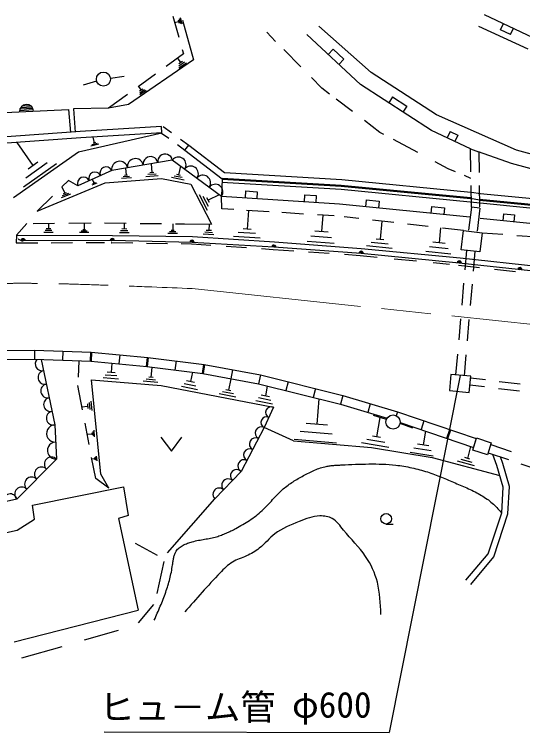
# Model space of a CAD drawing. Units: millimetres, scale not verified. Extents: x 40000 to 680000, y 20000 to 380000.
# Drawn here: x 121106 to 157144, y 254324 to 305215 of the extents above; entities that cross this region are included whole.
import ezdxf
from ezdxf.enums import TextEntityAlignment as Align

# ---------------------------------------------------------------- set-up
doc = ezdxf.new("R2010")
doc.units = ezdxf.units.MM
doc.header["$LTSCALE"] = 1000
doc.linetypes.add('CHAIN', pattern=[18.5, 12, -1.5, 3.5, -1.5])
for name, color, linetype, lineweight in [('M-BGD', 7, 'Continuous', 25), ('M-BMK', 2, 'CHAIN', 13), ('M-STR-STR3', 7, 'Continuous', 25), ('M-TTL-FRAM', 2, 'Continuous', 50)]:
    doc.layers.add(name, color=color, linetype=linetype, lineweight=lineweight)
doc.styles.add('ＭＳ ゴシック', font='')
doc.styles.get('ＭＳ ゴシック').set_extended_font_data('MS Gothic')

msp = doc.modelspace()

# ---------------------------------------------------------------- linework, layer by layer
at = {"layer": 'M-BGD'}
for p, q in [((132346, 305085), (132757, 303607)), ((132792, 304913), (132892, 304563)), ((132872, 304993), (132992, 304533)), ((154407, 305215), (157875, 303580)), ((132472, 304633), (132752, 304713)), ((132712, 304823), (132782, 304593)), ((133021, 304814), (133798, 301995)), ((146414, 301096), (142692, 304380)), ((157532, 302749), (154041, 304353)), ((155581, 304109), (155794, 304561)), ((139633, 303303), (138997, 303947)), ((156274, 303782), (155581, 304109)), ((156274, 303782), (156488, 304234)), ((145641, 300250), (141842, 303789)), ((133089, 302412), (131867, 301528)), ((133000, 302735), (133089, 302412)), ((141428, 301486), (140215, 302714)), ((143703, 302739), (143362, 302374)), ((143703, 302739), (144462, 302032)), ((133798, 301995), (129196, 298826)), ((132672, 302113), (132892, 301793)), ((133022, 301883), (132762, 301703)), ((133162, 301823), (132772, 301553)), ((144462, 302032), (144122, 301666)), ((133302, 301763), (132772, 301403)), ((127911, 300694), (128901, 300830)), ((131108, 300980), (129877, 300090)), ((151039, 298097), (146414, 301096)), ((126940, 300478), (125989, 300192)), ((142905, 299990), (142167, 300737)), ((129912, 300113), (130102, 299843)), ((130212, 299913), (129982, 299763)), ((130332, 299863), (129992, 299633)), ((130452, 299813), (130002, 299503)), ((143458, 299569), (142905, 299990)), ((150673, 296990), (145641, 300250)), ((129118, 299541), (127783, 298576)), ((147926, 299366), (147654, 298946)), ((147926, 299366), (148932, 298714)), ((121656, 298724), (122255, 298753)), ((129196, 298826), (127783, 298576)), ((145092, 298326), (143932, 299208)), ((113080, 297898), (124941, 298486)), ((121481, 298415), (122460, 298463)), ((121508, 298516), (122423, 298561)), ((121561, 298619), (122360, 298658)), ((124941, 298486), (125076, 296835)), ((127783, 298576), (125290, 298515)), ((125290, 298515), (125424, 296863)), ((148932, 298714), (148660, 298294)), ((156705, 295599), (151039, 298097)), ((131544, 297274), (125778, 296905)), ((131573, 296825), (131544, 297274)), ((131653, 297281), (132254, 296842)), ((147028, 296852), (145928, 297690)), ((125778, 296905), (113586, 296045)), ((125659, 295471), (131573, 296825)), ((131573, 296825), (125808, 296456)), ((131550, 296799), (132050, 296433)), ((147292, 296712), (147028, 296852)), ((153458, 295688), (150673, 296990)), ((151999, 296922), (151787, 296469)), ((151999, 296922), (152556, 296662)), ((125808, 296456), (113689, 295601)), ((126674, 296508), (126774, 296108)), ((132895, 296373), (133467, 295956)), ((149702, 295430), (147977, 296348)), ((152556, 296662), (152344, 296209)), ((121274, 296138), (122424, 294498)), ((127094, 296008), (126524, 295868)), ((126974, 296068), (126604, 295978)), ((126854, 296128), (126684, 296088)), ((132662, 295987), (133202, 295592)), ((133202, 295592), (133467, 295956)), ((133476, 295949), (136007, 294010)), ((153458, 295688), (154006, 295471)), ((153480, 294054), (153458, 295688)), ((121035, 292235), (125659, 295471)), ((133202, 295592), (135843, 293569)), ((156358, 294648), (154006, 295471)), ((154081, 294002), (154062, 295452)), ((159541, 294819), (156705, 295599)), ((123434, 294688), (121914, 293618)), ((122774, 294748), (122074, 294248)), ((132305, 294889), (128011, 294149)), ((135786, 292316), (132305, 294889)), ((151868, 294279), (150934, 294776)), ((124084, 294618), (121744, 292978)), ((128994, 294318), (129034, 293818)), ((130804, 294628), (130854, 294008)), ((132874, 294468), (132754, 293838)), ((152375, 294062), (151868, 294279)), ((159381, 293810), (156358, 294648)), ((128011, 294149), (125618, 293068)), ((129274, 293728), (128814, 293698)), ((129134, 293828), (128924, 293808)), ((131314, 293768), (130424, 293708)), ((131154, 293898), (130574, 293858)), ((130984, 294018), (130714, 293998)), ((133144, 293478), (132244, 293658)), ((133014, 293648), (132434, 293758)), ((132884, 293808), (132614, 293858)), ((136007, 294010), (144322, 293518)), ((153481, 293590), (153017, 293788)), ((122731, 291274), (127536, 293289)), ((124484, 293001), (124944, 293454)), ((125618, 293068), (124944, 293454)), ((126944, 293258), (126604, 293118)), ((126634, 293528), (126734, 293288)), ((126864, 293288), (126644, 293198)), ((126784, 293308), (126684, 293268)), ((127536, 293289), (131539, 293592)), ((129404, 293628), (128694, 293578)), ((131539, 293592), (133630, 293174)), ((133630, 293174), (135072, 290343)), ((135843, 293569), (135786, 292316)), ((135828, 293320), (144268, 292820)), ((135843, 293569), (144287, 293069)), ((144322, 293518), (153481, 292629)), ((124484, 292998), (124674, 292538)), ((137493, 292704), (137460, 292205)), ((137493, 292704), (138330, 292649)), ((138330, 292649), (138297, 292150)), ((144268, 292820), (153414, 291932)), ((144287, 293069), (153438, 292181)), ((153514, 291565), (153493, 293095)), ((153507, 292626), (154150, 292526)), ((154114, 291573), (154093, 293094)), ((122731, 291274), (123819, 292345)), ((125084, 292478), (124434, 292208)), ((124934, 292528), (124504, 292358)), ((124774, 292578), (124574, 292498)), ((134804, 291328), (134244, 292428)), ((134874, 291608), (134504, 292318)), ((134934, 291878), (134764, 292208)), ((135624, 292438), (134854, 292048)), ((144156, 291762), (135786, 292316)), ((135817, 291437), (135786, 292316)), ((141678, 292427), (141645, 291928)), ((141678, 292427), (142515, 292372)), ((142515, 292372), (142482, 291873)), ((153438, 292181), (154081, 292081)), ((154123, 292529), (160641, 291907)), ((153394, 290836), (144156, 291762)), ((146053, 292075), (146003, 291577)), ((146053, 292075), (146977, 291982)), ((146977, 291982), (146927, 291485)), ((150673, 291612), (150623, 291114)), ((150673, 291612), (151596, 291519)), ((153414, 291932), (160574, 291210)), ((154081, 292081), (160598, 291459)), ((136662, 291383), (135817, 291437)), ((139164, 291223), (137562, 291325)), ((137704, 291318), (137624, 289998)), ((141605, 291068), (140078, 291165)), ((151596, 291519), (151547, 291022)), ((153514, 291565), (153314, 289921)), ((154110, 291492), (153514, 291565)), ((154110, 291492), (153910, 289849)), ((143787, 290929), (142599, 291004)), ((142972, 290983), (142882, 289833)), ((145525, 290745), (144482, 290864)), ((148017, 290460), (146494, 290634)), ((162098, 289950), (154136, 290741)), ((155778, 291080), (155729, 290583)), ((155778, 291080), (156574, 291001)), ((156574, 291001), (156525, 290504)), ((121252, 289570), (121988, 290402)), ((122446, 290405), (123942, 290416)), ((123532, 290413), (123532, 290023)), ((124977, 290424), (126561, 290436)), ((126054, 290428), (126054, 289948)), ((127499, 290443), (129042, 290421)), ((128902, 290423), (128902, 290013)), ((130016, 290407), (131536, 290386)), ((132344, 290378), (132344, 289898)), ((132533, 290372), (133165, 290363)), ((133165, 290363), (135072, 290343)), ((134922, 290343), (134892, 289903)), ((147154, 290558), (147034, 289278)), ((150454, 290181), (148981, 290350)), ((151322, 290083), (151222, 289023)), ((121252, 289570), (121234, 289017)), ((121252, 289570), (128065, 289542)), ((123852, 289763), (123202, 289763)), ((123772, 289893), (123292, 289893)), ((123692, 290023), (123372, 290023)), ((126394, 289748), (125714, 289748)), ((126274, 289848), (125834, 289848)), ((126154, 289948), (125954, 289948)), ((129242, 289733), (128552, 289733)), ((129162, 289873), (128642, 289873)), ((129072, 290003), (128722, 290013)), ((132684, 289688), (131994, 289698)), ((132564, 289798), (132114, 289798)), ((132444, 289898), (132234, 289898)), ((135242, 289583), (134502, 289633)), ((135162, 289743), (134612, 289773)), ((135072, 289893), (134712, 289913)), ((138214, 289678), (136984, 289748)), ((137904, 289978), (137334, 290008)), ((143362, 289793), (142402, 289863)), ((152956, 289895), (151462, 290065)), ((152797, 288532), (152956, 289895)), ((152956, 289895), (154272, 289741)), ((154272, 289741), (154113, 288379)), ((154272, 289741), (155733, 289632)), ((128041, 289183), (121726, 289170)), ((133708, 289057), (128041, 289183)), ((128065, 289542), (133734, 289482)), ((133734, 289482), (139547, 289099)), ((138524, 289368), (136634, 289488)), ((139547, 289099), (145692, 288637)), ((143792, 288983), (141862, 289123)), ((143582, 289393), (142132, 289493)), ((147304, 289248), (146754, 289298)), ((151662, 288983), (150782, 289063)), ((156739, 289557), (158217, 289447)), ((121234, 289017), (122765, 289026)), ((123718, 289031), (125228, 289040)), ((126200, 289046), (127502, 289054)), ((127986, 289057), (129511, 289030)), ((130474, 289014), (131966, 288988)), ((132943, 288972), (133660, 288959)), ((133660, 288959), (135030, 288866)), ((139502, 288722), (133708, 289057)), ((136133, 288790), (137571, 288692)), ((138618, 288621), (139452, 288564)), ((139452, 288564), (140926, 288462)), ((145691, 288281), (139502, 288722)), ((145692, 288637), (152708, 287974)), ((147904, 288628), (146064, 288808)), ((147604, 288938), (146414, 289058)), ((151852, 288613), (150532, 288733)), ((141951, 288391), (143424, 288289)), ((144503, 288215), (145630, 288137)), ((145630, 288137), (146821, 288020)), ((152650, 287596), (145691, 288281)), ((152042, 288233), (150272, 288403)), ((154113, 288379), (152797, 288532)), ((153066, 287112), (153186, 288487)), ((153661, 287031), (153782, 288417)), ((148043, 287900), (149630, 287744)), ((150792, 287630), (151958, 287516)), ((165556, 286165), (152650, 287596)), ((152708, 287974), (165678, 286554)), ((152606, 287452), (154095, 287286)), ((155157, 287168), (156639, 287002)), ((152849, 284618), (152983, 286162)), ((153447, 284576), (153580, 286095)), ((152633, 282149), (152764, 283644)), ((153229, 282080), (153362, 283596)), ((118477, 281388), (122538, 281430)), ((122523, 281430), (122530, 280780)), ((122538, 281430), (126561, 281282)), ((124548, 281356), (124525, 280707)), ((126561, 281282), (126519, 280633)), ((126561, 281282), (130578, 280910)), ((128574, 281096), (128514, 280449)), ((152416, 279666), (152546, 281146)), ((153014, 279613), (153143, 281092)), ((118483, 280738), (122530, 280780)), ((122530, 280780), (126519, 280633)), ((123015, 280762), (123965, 276126)), ((125645, 279505), (125702, 280663)), ((126519, 280633), (130508, 280264)), ((128022, 280493), (127972, 279843)), ((130578, 280910), (130508, 280264)), ((130578, 280910), (134571, 280408)), ((132571, 280660), (132490, 280015)), ((130508, 280264), (134472, 279766)), ((130844, 280218), (130794, 279488)), ((134571, 280408), (134472, 279766)), ((134571, 280408), (138558, 279673)), ((136564, 280041), (136446, 279402)), ((128482, 279363), (127392, 279453)), ((128362, 279593), (127542, 279663)), ((128242, 279813), (127692, 279863)), ((130944, 279478), (130634, 279498)), ((133732, 279863), (133602, 279193)), ((134472, 279766), (138421, 279038)), ((136444, 279398), (136284, 278578)), ((138558, 279673), (138421, 279038)), ((138558, 279673), (138421, 279038)), ((138558, 279673), (144402, 278214)), ((152057, 279698), (151955, 278557)), ((153462, 279573), (152057, 279698)), ((153360, 278432), (153462, 279573)), ((154507, 279311), (153450, 279444)), ((125946, 277185), (125615, 278922)), ((127238, 272643), (126582, 279309)), ((126582, 279309), (131523, 278913)), ((131284, 279138), (130244, 279218)), ((131114, 279308), (130444, 279358)), ((131523, 278913), (139489, 277379)), ((133982, 278883), (133142, 279043)), ((133882, 279133), (133322, 279243)), ((138421, 279038), (144230, 277587)), ((139042, 278883), (138912, 278183)), ((140514, 279185), (140357, 278554)), ((154431, 278817), (153406, 278945)), ((156979, 279002), (155484, 279189)), ((134082, 278623), (132952, 278843)), ((136634, 278318), (135864, 278468)), ((136464, 278538), (136104, 278608)), ((142451, 278701), (142293, 278070)), ((151955, 278557), (153360, 278432)), ((156917, 278506), (155431, 278692)), ((136804, 278098), (135624, 278328)), ((139302, 277863), (138422, 278043)), ((139202, 278123), (138612, 278243)), ((142702, 277973), (142552, 276173)), ((144387, 278218), (144230, 277587)), ((144402, 278214), (148280, 277048)), ((125902, 277413), (126302, 277453)), ((126282, 277613), (126312, 277283)), ((126412, 277713), (126452, 277223)), ((126532, 277813), (126592, 277153)), ((139402, 277603), (138232, 277833)), ((139489, 277379), (138816, 275938)), ((144230, 277587), (147529, 276595)), ((146343, 277630), (146156, 277008)), ((148269, 277051), (148186, 276773)), ((148280, 277048), (153859, 275157)), ((147487, 276510), (146563, 276784)), ((147014, 276648), (146784, 275288)), ((150147, 276415), (149938, 275800)), ((123965, 276126), (124088, 273703)), ((126413, 274734), (126122, 276261)), ((138816, 275938), (137187, 272835)), ((140894, 274990), (138816, 275938)), ((143302, 276103), (141802, 276233)), ((148448, 276258), (149338, 275917)), ((148453, 276303), (153666, 274536)), ((126274, 275468), (126614, 275498)), ((126604, 275568), (126614, 275428)), ((126674, 275668), (126694, 275358)), ((126734, 275758), (126774, 275278)), ((143632, 275473), (141372, 275663)), ((147074, 275238), (146494, 275328)), ((150252, 275693), (150092, 274713)), ((131482, 275256), (132238, 274260)), ((132238, 274260), (132982, 275264)), ((140894, 274990), (146420, 274533)), ((143952, 274843), (140942, 275093)), ((147664, 274538), (145714, 274858)), ((147374, 274888), (146104, 275098)), ((153605, 274349), (153884, 275204)), ((153859, 275157), (153650, 274542)), ((153884, 275204), (154921, 274866)), ((154921, 274866), (154642, 274011)), ((146420, 274533), (150731, 273822)), ((150652, 274283), (149422, 274483)), ((150502, 274643), (149682, 274773)), ((153444, 274608), (153224, 273758)), ((154642, 274011), (153605, 274349)), ((154877, 274731), (156331, 274237)), ((126872, 272319), (126587, 273819)), ((126792, 273823), (126812, 273663)), ((126852, 273873), (126882, 273633)), ((126912, 273923), (126952, 273593)), ((150802, 273913), (149162, 274183)), ((150731, 273822), (155523, 272551)), ((153404, 273708), (153034, 273808)), ((154691, 274160), (156148, 273666)), ((155317, 273252), (155040, 274042)), ((155745, 273390), (155581, 273858)), ((124088, 273703), (121278, 270867)), ((126602, 273723), (126802, 273743)), ((153734, 273228), (152514, 273558)), ((153574, 273468), (152774, 273688)), ((156223, 271765), (155745, 273390)), ((157021, 273370), (158472, 272878)), ((137187, 272835), (135323, 270880)), ((155769, 271714), (155317, 273252)), ((127793, 271650), (126872, 272319)), ((127793, 271650), (127238, 272643)), ((156103, 269820), (156223, 271765)), ((122381, 270450), (128852, 271747)), ((128852, 271747), (129167, 269697)), ((155657, 269906), (155769, 271714)), ((121278, 270867), (113805, 269173)), ((131963, 267071), (135323, 270880)), ((122546, 269448), (122381, 270450)), ((154689, 267000), (155657, 269906)), ((155090, 266777), (156103, 269820)), ((121307, 268678), (122546, 269448)), ((129167, 269697), (128480, 269496)), ((128480, 269496), (129896, 263009)), ((147469, 269103), (147969, 269105)), ((119461, 268262), (121307, 268678)), ((129660, 267739), (131238, 266898)), ((153122, 265115), (154689, 267000)), ((153468, 264827), (155090, 266777)), ((131713, 266438), (131217, 264191)), ((130977, 263402), (129879, 262092)), ((121081, 260755), (129896, 263009)), ((128456, 261558), (126059, 260884)), ((124466, 260404), (121621, 259600))]:
    msp.add_line(p, q, dxfattribs=at)
for centre, radius in [((127419, 300628), 500), ((147954, 276330), 500), ((147467, 269478), 375)]:
    msp.add_circle(centre, radius, dxfattribs=at)
for centre, radius, start, end in [((121975, 298339), 500, 2.8392, 182.8391), ((131791, 294798), 522, 10.1168, 190.1168), ((128570, 294242), 567, 9.479, 189.479), ((129689, 294429), 567, 9.479, 189.479), ((130762, 294614), 522, 10.1168, 190.1168), ((132740, 294568), 541, 323.5217, 143.5216), ((127612, 293969), 438, 24.303, 204.303), ((133610, 293924), 541, 323.5217, 143.5216), ((126017, 293248), 438, 24.303, 204.303), ((126815, 293608), 438, 24.303, 204.303), ((134480, 293281), 541, 323.5217, 143.5216), ((135350, 292637), 541, 323.5217, 143.5216), ((121725, 289670), 500, 225.1182, 270.1182), ((121726, 289170), 150, 0.1182, 180.1182), ((121726, 289170), 100, 0.1182, 180.1182), ((121726, 289170), 50, 0.1182, 180.1182), ((128041, 289183), 150, 358.7245, 180.1182), ((128041, 289183), 100, 358.7245, 180.1182), ((128041, 289183), 50, 358.7245, 180.1182), ((133708, 289057), 150, 356.688, 178.7245), ((133708, 289057), 100, 356.688, 178.7245), ((133708, 289057), 50, 356.688, 178.7245), ((139502, 288722), 150, 355.9262, 176.688), ((139502, 288722), 100, 355.9262, 176.688), ((139502, 288722), 50, 355.9262, 176.688), ((145691, 288281), 150, 354.376, 175.9262), ((145691, 288281), 100, 354.376, 175.9262), ((145691, 288281), 50, 354.376, 175.9262), ((152650, 287596), 150, 353.6725, 174.376), ((152650, 287596), 100, 353.6725, 174.376), ((152650, 287596), 50, 353.6725, 174.376), ((156952, 287119), 150, 353.6725, 173.6725), ((156952, 287119), 100, 353.6725, 173.6725), ((156952, 287119), 50, 353.6725, 173.6725), ((123078, 280456), 491, 139.7558, 281.5825), ((123275, 279494), 491, 101.5825, 281.5825), ((123472, 278532), 491, 101.5825, 281.5825), ((123669, 277570), 491, 101.5825, 281.5825), ((139321, 277019), 398, 64.9515, 244.9515), ((123866, 276607), 491, 101.5825, 281.5825), ((138984, 276298), 398, 64.9515, 244.9515), ((123996, 275521), 607, 92.8964, 272.8964), ((138612, 275550), 438, 62.3097, 242.3097), ((124057, 274309), 607, 92.8964, 272.8964), ((138205, 274774), 438, 62.3097, 242.3097), ((137798, 273999), 438, 62.3097, 242.3097), ((123736, 273349), 499, 45.2729, 225.2729), ((137390, 273223), 438, 62.3097, 242.3097), ((123034, 272640), 499, 45.2729, 225.2729), ((136876, 272509), 450, 46.3702, 226.3702), ((122332, 271931), 499, 45.2729, 225.2729), ((136255, 271857), 450, 46.3702, 226.3702), ((121630, 271222), 499, 45.2729, 225.2729), ((135634, 271206), 450, 46.3702, 226.3702), ((120811, 270761), 479, 12.7755, 192.7755)]:
    msp.add_arc(centre, radius, start, end, dxfattribs=at)
for points, knots in [([(131025, 262296), (131098, 262460), (131171, 262623), (131242, 262787), (131314, 262951), (131385, 263115), (131454, 263279), (131523, 263443), (131590, 263607), (131654, 263773), (131719, 263937), (131780, 264102), (131839, 264269), (131893, 264424), (131944, 264580), (131992, 264737), (132040, 264895), (132085, 265053), (132125, 265213), (132166, 265375), (132203, 265538), (132236, 265701), (132269, 265869), (132298, 266037), (132323, 266206), (132335, 266295), (132347, 266383), (132360, 266471), (132373, 266558), (132387, 266645), (132406, 266730), (132424, 266813), (132446, 266895), (132475, 266975), (132503, 267051), (132538, 267125), (132583, 267193), (132640, 267281), (132713, 267358), (132793, 267425), (132878, 267495), (132972, 267554), (133069, 267605), (133171, 267659), (133277, 267704), (133386, 267743), (133496, 267783), (133607, 267817), (133720, 267847), (133867, 267887), (134015, 267920), (134164, 267949), (134308, 267978), (134453, 268003), (134598, 268028), (134740, 268053), (134882, 268078), (135023, 268106), (135164, 268135), (135304, 268167), (135441, 268206), (135558, 268239), (135673, 268277), (135787, 268320), (135903, 268362), (136016, 268409), (136129, 268458), (136242, 268508), (136355, 268561), (136466, 268615), (136577, 268670), (136688, 268728), (136798, 268786), (136966, 268875), (137133, 268968), (137297, 269064), (137461, 269160), (137622, 269260), (137779, 269365), (137936, 269470), (138090, 269579), (138239, 269695), (138387, 269810), (138531, 269931), (138669, 270059), (138801, 270180), (138927, 270307), (139050, 270437), (139174, 270567), (139296, 270700), (139417, 270831), (139539, 270963), (139661, 271094), (139787, 271222), (139912, 271349), (140041, 271473), (140176, 271590), (140284, 271682), (140395, 271771), (140510, 271855), (140625, 271940), (140743, 272021), (140863, 272098), (140983, 272176), (141106, 272251), (141230, 272323), (141354, 272396), (141480, 272466), (141607, 272535), (141736, 272605), (141866, 272673), (141998, 272739), (142129, 272804), (142261, 272866), (142396, 272923), (142529, 272979), (142665, 273031), (142803, 273076), (142940, 273121), (143079, 273158), (143220, 273187), (143310, 273205), (143400, 273220), (143491, 273232), (143582, 273244), (143673, 273253), (143765, 273261), (143857, 273268), (143949, 273274), (144041, 273279), (144134, 273284), (144226, 273288), (144318, 273292), (144640, 273307), (144962, 273322), (145284, 273335), (145604, 273347), (145925, 273357), (146246, 273360), (146566, 273364), (146886, 273361), (147205, 273348), (147525, 273335), (147843, 273312), (148161, 273276), (148350, 273254), (148538, 273228), (148726, 273197), (148914, 273166), (149101, 273130), (149288, 273090), (149474, 273049), (149659, 273004), (149843, 272954), (150027, 272904), (150210, 272850), (150391, 272791), (150559, 272736), (150726, 272678), (150891, 272616), (151057, 272554), (151222, 272490), (151386, 272424), (151549, 272358), (151713, 272290), (151876, 272221), (152038, 272153), (152201, 272083), (152364, 272014), (152522, 271947), (152680, 271881), (152838, 271813), (152996, 271745), (153153, 271676), (153309, 271604), (153466, 271533), (153621, 271458), (153773, 271379), (153927, 271300), (154078, 271217), (154226, 271128), (154360, 271049), (154490, 270965), (154617, 270875), (154744, 270786), (154867, 270691), (154985, 270590), (155103, 270491), (155216, 270385), (155320, 270271), (155424, 270158), (155518, 270037), (155612, 269915)], [0, 0, 0, 0, 1, 1, 1, 2, 2, 2, 3, 3, 3, 4, 4, 4, 5, 5, 5, 6, 6, 6, 7, 7, 7, 8, 8, 8, 9, 9, 9, 10, 10, 10, 11, 11, 11, 12, 12, 12, 13, 13, 13, 14, 14, 14, 15, 15, 15, 16, 16, 16, 17, 17, 17, 18, 18, 18, 19, 19, 19, 20, 20, 20, 21, 21, 21, 22, 22, 22, 23, 23, 23, 24, 24, 24, 25, 25, 25, 26, 26, 26, 27, 27, 27, 28, 28, 28, 29, 29, 29, 30, 30, 30, 31, 31, 31, 32, 32, 32, 33, 33, 33, 34, 34, 34, 35, 35, 35, 36, 36, 36, 37, 37, 37, 38, 38, 38, 39, 39, 39, 40, 40, 40, 41, 41, 41, 42, 42, 42, 43, 43, 43, 44, 44, 44, 45, 45, 45, 46, 46, 46, 47, 47, 47, 48, 48, 48, 49, 49, 49, 50, 50, 50, 51, 51, 51, 52, 52, 52, 53, 53, 53, 54, 54, 54, 55, 55, 55, 56, 56, 56, 57, 57, 57, 58, 58, 58, 59, 59, 59, 60, 60, 60, 61, 61, 61, 62, 62, 62, 63, 63, 63, 64, 64, 64, 64]), ([(147092, 262705), (147063, 263471), (147034, 264236), (146845, 264975), (146679, 265626), (146389, 266256), (146011, 266808), (145554, 267477), (144969, 268030), (144446, 268681), (144201, 268984), (143971, 269309), (143644, 269489), (143387, 269632), (143070, 269685), (142766, 269676), (142253, 269661), (141779, 269469), (141301, 269279), (140693, 269038), (140079, 268802), (139577, 268408), (139187, 268103), (138865, 267702), (138475, 267388), (138198, 267165), (137887, 266986), (137558, 266843), (137225, 266698), (136874, 266590), (136568, 266408), (136238, 266212), (135960, 265928), (135687, 265643), (134815, 264732), (134001, 263802), (133187, 262873)], [0, 0, 0, 0, 1, 1, 1, 2, 2, 2, 3, 3, 3, 4, 4, 4, 5, 5, 5, 6, 6, 6, 7, 7, 7, 8, 8, 8, 9, 9, 9, 10, 10, 10, 11, 11, 11, 12, 12, 12, 12])]:
    msp.add_open_spline(points, degree=3, knots=knots, dxfattribs=at)
at = {"layer": 'M-BMK'}
msp.add_line((133718, 285785), (167086, 282268), dxfattribs=at)
msp.add_open_spline([(110778, 285567), (113747, 285818), (116715, 286068), (119689, 286138), (122459, 286204), (125233, 286113), (128004, 286010), (129910, 285939), (131814, 285862), (133718, 285785)], degree=3, knots=[0, 0, 0, 0, 1, 1, 1, 2, 2, 2, 3, 3, 3, 3], dxfattribs=at)
at = {"layer": 'M-STR-STR3'}
for p in [(152719, 279639), (127465, 254388)]:
    msp.add_line(p, (147683, 254324), dxfattribs=at)
at = {"layer": 'M-TTL-FRAM'}
for p, q in [((135843, 293569), (144287, 293069)), ((144287, 293069), (153438, 292181)), ((154081, 292081), (160598, 291459)), ((127968, 289056), (127986, 289057)), ((126561, 281282), (126519, 280633)), ((130578, 280910), (130508, 280264)), ((134571, 280408), (134472, 279766)), ((152003, 275786), (151794, 275171))]:
    msp.add_line(p, q, dxfattribs=at)

# ---------------------------------------------------------------- texts
at = {"layer": 'M-STR-STR3', "style": 'ＭＳ ゴシック'}
for s, p in [('ヒュ－ム管', (127128, 254671)), ('φ600', (140793, 254835))]:
    msp.add_text(s, height=1833, dxfattribs=at).set_placement(p, align=Align.BOTTOM_LEFT)

doc.saveas('drawing.dxf')
